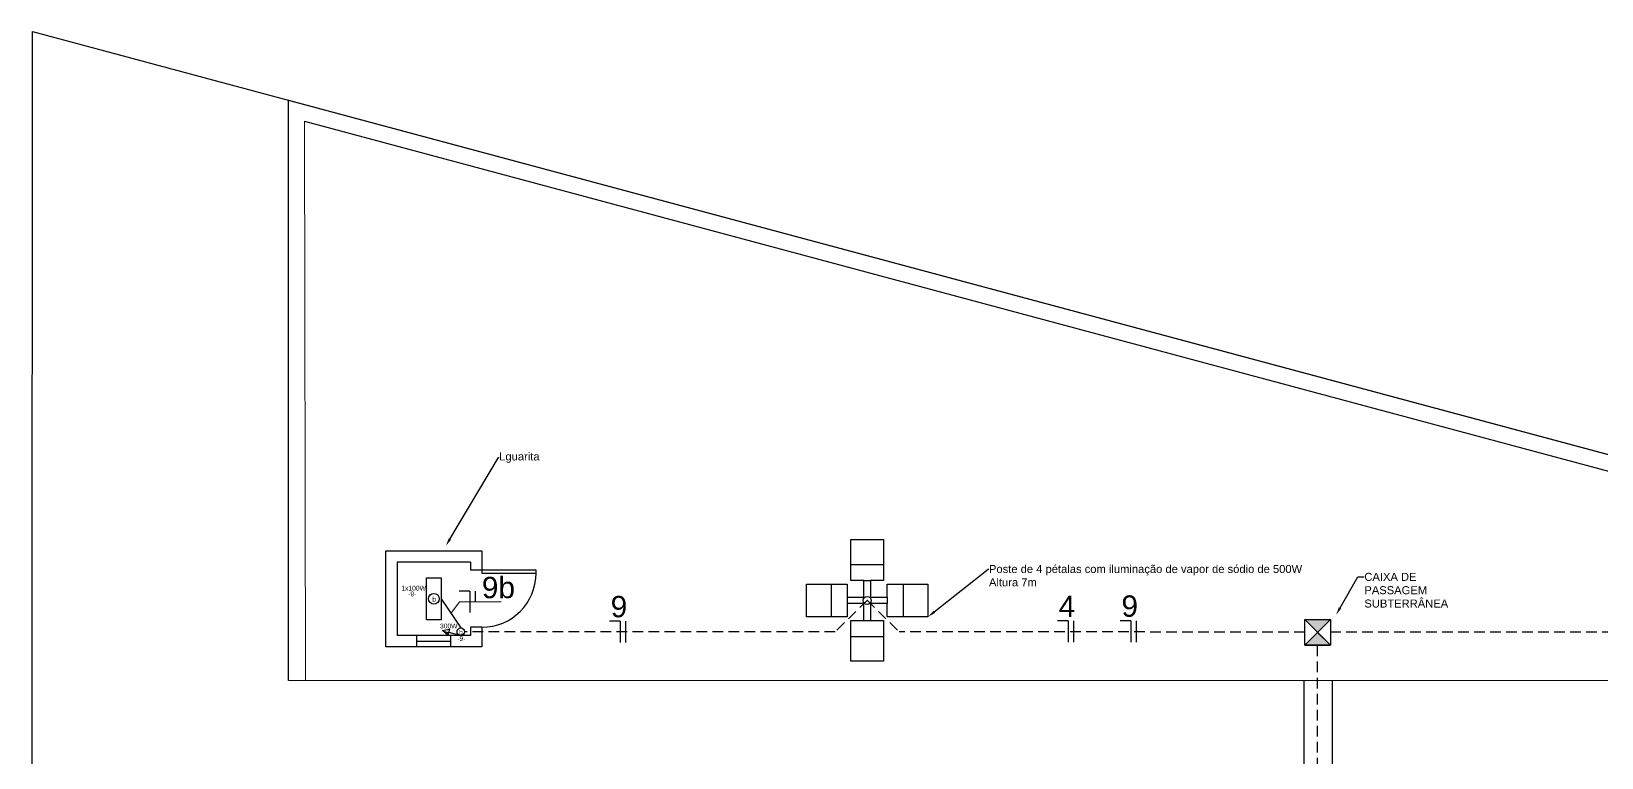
# Model space of a CAD drawing. Header units: millimetres. Extents: x 100 to 1222, y 100 to 694.
# Drawn here: x 203.2 to 276.7, y 575.5 to 609.5 of the extents above; entities that cross this region are included whole.
import ezdxf
from ezdxf import colors
from ezdxf.entities.mleader import LeaderData, LeaderLine
from ezdxf.math import Vec2, Vec3

# ---------------------------------------------------------------- set-up
doc = ezdxf.new("R2010")
doc.units = ezdxf.units.MM
doc.linetypes.add('DASHED', pattern=[0.75, 0.5, -0.25])
for name, color, linetype, lineweight in [('COTAS', 5, 'Continuous', 5), ('dados', 4, 'DASHED', 5), ('PAREDE', 7, 'Continuous', 9)]:
    doc.layers.add(name, color=color, linetype=linetype, lineweight=lineweight)
for name, color, linetype in [('EXTERN', 7, 'Continuous'), ('EXTERN-I', 251, 'Continuous'), ('PAREDES', 7, 'Continuous')]:
    doc.layers.add(name, color=color, linetype=linetype)
doc.styles.add('Annotative', font='Arial.ttf')
doc.styles.get("Standard").update_dxf_attribs({"font": 'Arial.ttf'})

msp = doc.modelspace()

# ---------------------------------------------------------------- hatches: boundary and pattern name
h = msp.add_hatch(color=2)
h.dxf.hatch_style = 1
h.paths.add_polyline_path([(222.685, 581.233), (222.433, 581.455), (222.723, 581.378)])
h = msp.add_hatch(color=2)
h.dxf.hatch_style = 1
h.paths.add_polyline_path([(263.439, 581.37), (262.839, 580.77), (263.439, 580.77)])
h.paths.add_polyline_path([(263.439, 581.37), (263.439, 580.77), (264.039, 580.77)])
h.paths.add_polyline_path([(264.039, 581.97), (262.839, 581.97), (263.424, 581.385), (263.454, 581.385)])
h.paths.add_polyline_path([(263.454, 581.385), (263.424, 581.385), (263.439, 581.37)])

# ---------------------------------------------------------------- linework, layer by layer
at = {"color": 0}
for p, q in [((219.774, 580.695), (219.774, 585.195)), ((219.774, 585.195), (224.274, 585.195)), ((224.274, 585.195), (224.274, 584.281)), ((220.309, 584.661), (220.309, 581.23)), ((223.74, 584.661), (220.309, 584.661)), ((223.74, 584.661), (223.74, 584.281)), ((223.74, 581.609), (223.74, 581.23)), ((224.274, 581.609), (224.274, 580.695)), ((224.274, 580.695), (219.774, 580.695)), ((223.74, 581.23), (220.309, 581.23))]:
    msp.add_line(p, q, dxfattribs=at)
for p, q in [((224.274, 584.281), (223.74, 584.281)), ((224.274, 581.609), (223.74, 581.609)), ((221.223, 580.695), (221.223, 581.23)), ((221.223, 580.963), (222.826, 580.963)), ((222.826, 580.695), (222.826, 581.23))]:
    msp.add_line(p, q)
at = {"color": 2}
for p, q in [((222.366, 582.945), (223.283, 581.577)), ((223.705, 583.298), (223.205, 583.298)), ((223.705, 583.298), (223.705, 582.298)), ((223.705, 583.298), (223.705, 582.298)), ((223.955, 583.298), (223.955, 582.798)), ((222.433, 581.455), (222.762, 581.523)), ((222.685, 581.233), (222.433, 581.455)), ((222.762, 581.523), (222.685, 581.233)), ((222.723, 581.378), (223.283, 581.23)), ((230.751, 581.896), (230.251, 581.896)), ((230.751, 581.896), (230.751, 580.896)), ((230.751, 581.896), (230.751, 580.896)), ((231.001, 581.896), (231.001, 580.896)), ((251.743, 581.908), (251.243, 581.908)), ((251.743, 581.908), (251.743, 580.908)), ((251.743, 581.908), (251.743, 580.908)), ((251.993, 581.908), (251.993, 580.908)), ((254.687, 581.919), (254.187, 581.919)), ((254.687, 581.919), (254.687, 580.919)), ((254.687, 581.919), (254.687, 580.919)), ((254.937, 581.919), (254.937, 580.919)), ((262.839, 581.97), (264.039, 580.77)), ((262.839, 580.77), (264.039, 581.97)), ((263.439, 581.37), (262.839, 580.77)), ((264.039, 580.77), (263.439, 581.37)), ((262.839, 580.77), (264.039, 580.77)), ((262.799, 579.113), (262.799, 564.112)), ((264.117, 579.113), (264.117, 564.112))]:
    msp.add_line(p, q, dxfattribs=at)
at = {"color": 2, "linetype": 'DASHED'}
for p, q in [((242.338, 582.881), (240.813, 581.378)), ((242.322, 582.881), (243.846, 581.377)), ((240.83, 581.395), (223.457, 581.403)), ((262.839, 581.385), (243.828, 581.394)), ((299.026, 581.369), (264.039, 581.385)), ((263.439, 547.999), (263.439, 580.77))]:
    msp.add_line(p, q, dxfattribs=at)
msp.add_lwpolyline([(224.274, 584.281), (224.274, 584.148), (226.812, 584.148), (226.812, 584.281)], close=True)
at = {"color": 2}
for points in [[(221.683, 583.93), (222.366, 583.93), (222.366, 581.961), (221.683, 581.961)], [(262.839, 580.77), (262.839, 581.97), (264.039, 581.97), (264.039, 580.77)]]:
    msp.add_lwpolyline(points, close=True, dxfattribs=at)
for centre, radius in [((222.024, 582.945), 0.253), ((223.283, 581.404), 0.174)]:
    msp.add_circle(centre, radius, dxfattribs=at)
msp.add_arc((224.274, 584.148), 2.538, 270, 0)
at = {"layer": 'dados', "color": 2, "linetype": 'Continuous'}
for p, q in [((222.824, 582.261), (223.225, 582.802)), ((223.225, 582.802), (225.185, 582.802))]:
    msp.add_line(p, q, dxfattribs=at)
at = {"layer": 'EXTERN'}
msp.add_lwpolyline([(242.48, 581.929), (243.099, 581.929), (243.099, 580.016), (241.561, 580.016), (241.561, 581.929), (242.18, 581.929), (242.18, 582.716), (241.392, 582.716), (241.392, 582.097), (239.48, 582.097), (239.48, 583.635), (241.392, 583.635), (241.392, 583.016), (242.18, 583.016), (242.18, 583.804), (241.561, 583.804), (241.561, 585.716), (243.099, 585.716), (243.099, 583.804), (242.48, 583.804), (242.48, 583.016), (243.267, 583.016), (243.267, 583.635), (245.18, 583.635), (245.18, 582.097), (243.267, 582.097), (243.267, 582.716), (242.48, 582.716)], close=True, dxfattribs=at)
at = {"layer": 'EXTERN-I'}
for p, q in [((241.561, 584.554), (243.099, 584.554)), ((240.642, 583.635), (240.642, 582.097)), ((244.017, 583.635), (244.017, 582.097)), ((241.561, 581.179), (243.099, 581.179))]:
    msp.add_line(p, q, dxfattribs=at)
for points in [[(242.18, 583.804), (242.48, 583.804)], [(241.392, 583.016), (241.392, 582.716)], [(243.267, 583.016), (243.267, 582.716)], [(242.18, 581.929), (242.48, 581.929)]]:
    msp.add_lwpolyline(points, dxfattribs=at)
msp.add_circle((242.33, 582.866), 0.188, dxfattribs=at)
at = {"layer": 'PAREDE'}
for p, q in [((215.967, 605.327), (216.014, 579.113)), ((215.967, 579.113), (215.217, 579.113)), ((313.629, 579.113), (215.967, 579.113))]:
    msp.add_line(p, q, dxfattribs=at)
at = {"layer": 'PAREDES'}
for p, q in [((215.217, 579.113), (215.217, 606.304)), ((215.217, 606.304), (391.15, 559.083)), ((215.967, 605.327), (390.4, 558.508))]:
    msp.add_line(p, q, dxfattribs=at)
msp.add_lwpolyline([(203.164, 513.113), (203.217, 609.525), (403.15, 555.862), (403.15, 513.112)], close=True, dxfattribs=at)

# ---------------------------------------------------------------- texts
at = {"color": 2, "style": 'Annotative'}
for s, p in [('9b', (224.273, 582.973)), ('9', (230.31, 582.08)), ('4', (251.302, 582.092)), ('9', (254.246, 582.103))]:
    msp.add_text(s, height=1, dxfattribs=at).set_placement(p)
at = {"layer": 'COTAS', "color": 2, "char_height": 0.225, "attachment_point": 7}
for s, insert in [('1x100W', (220.499, 583.329)), ('-9-', (220.82, 583.057)), ('b', (221.954, 582.805)), ('300W', (222.31, 581.552)), ('b', (223.205, 581.263)), ('-9-', (223.12, 580.965))]:
    msp.add_mtext_dynamic_manual_height_columns(s, width=1385.51337, gutter_width=0.75, heights=[0], dxfattribs=dict(at, insert=insert))

# ---------------------------------------------------------------- leaders
at = {"layer": 'COTAS'}
ml = msp.add_multileader_mtext('Standard', dxfattribs=at)
ml.set_content('Lguarita', color=256)
ml.set_leader_properties()
ml.build(insert=Vec2(0, 0))
ml.multileader.update_dxf_attribs({"arrow_head_size": 0.375})
ctx = ml.context
ctx.base_point, ctx.char_height, ctx.arrow_head_size, ctx.landing_gap_size, ctx.plane_origin = Vec3(225.078, 589.559), 0.375, 0.375, 0.0075, Vec3(222.585, 585.423)
notes = []
notes.append((ctx, [(0, (1, 1, 0), (225.048, 589.559), (1, 0), 0.03, [(0, [(222.585, 585.423)], 0, [])])]))
ctx.mtext.insert, ctx.mtext.flow_direction = Vec3(225.086, 589.801), 5
ml = msp.add_multileader_mtext('Standard', dxfattribs=at)
ml.set_content('Poste de 4 pétalas com iluminação de vapor de sódio de 500W\\PAltura 7m', color=256)
ml.set_leader_properties()
ml.build(insert=Vec2(0, 0))
ml.multileader.update_dxf_attribs({"arrow_head_size": 0.375})
ctx = ml.context
ctx.base_point, ctx.char_height, ctx.arrow_head_size, ctx.landing_gap_size, ctx.plane_origin = Vec3(248.03, 584.339), 0.375, 0.375, 0.0075, Vec3(245.18, 582.097)
notes.append((ctx, [(0, (1, 1, 0), (248, 584.339), (1, 0), 0.03, [(0, [(245.18, 582.097)], 0, [])])]))
ctx.mtext.insert, ctx.mtext.flow_direction = Vec3(248.038, 584.529), 5
at = {"layer": 'COTAS', "color": 2}
ml = msp.add_multileader_mtext('Standard', dxfattribs=at)
ml.set_content('CAIXA DE\\PPASSAGEM\\PSUBTERRÂNEA', color=2)
ml.set_leader_properties()
ml.build(insert=Vec2(0, 0))
ml.multileader.update_dxf_attribs({"arrow_head_size": 0.375})
ctx = ml.context
ctx.base_point, ctx.char_height, ctx.arrow_head_size, ctx.landing_gap_size, ctx.plane_origin = Vec3(265.622, 583.97), 0.375, 0.375, 0.0075, Vec3(256.146, 577.843)
notes.append((ctx, [(0, (1, 1, 0), (265.316, 583.97), (1, 0), 0.305, [(0, [(264.303, 582.189)], 0, [])])]))
ctx.mtext.insert, ctx.mtext.flow_direction = Vec3(265.629, 584.16), 5
for ctx, leaders in notes:
    for number, flags, end, landing, length, lines in leaders:
        leader = LeaderData()
        leader.index, (leader.has_last_leader_line, leader.has_dogleg_vector, leader.attachment_direction) = number, flags
        leader.last_leader_point, leader.dogleg_vector, leader.dogleg_length = Vec3(end), Vec3(landing), length
        for number, points, colour, breaks in lines:
            line = LeaderLine()
            line.index, line.vertices, line.color, line.breaks = number, Vec3.list(points), colors.encode_raw_color(colour), breaks
            leader.lines.append(line)
        ctx.leaders.append(leader)

doc.saveas('drawing.dxf')
